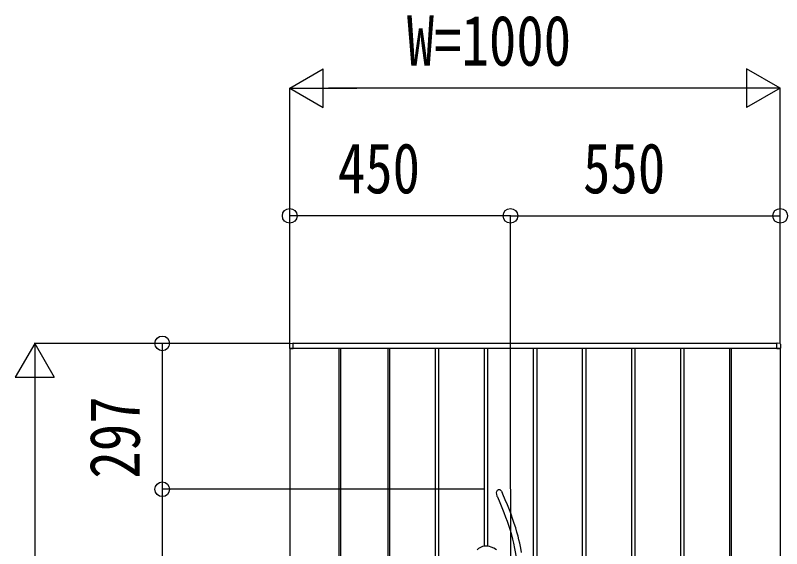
# Model space of a CAD drawing. Units: millimetres, scale not verified. Extents: x -14718 to 14718, y -10395 to 10395.
# Drawn here: x -9083 to -7520, y -6606 to -5519 of the extents above; entities that cross this region are included whole.
import ezdxf
from ezdxf.enums import TextEntityAlignment as Align

# ---------------------------------------------------------------- set-up
doc = ezdxf.new("R2010")
doc.units = ezdxf.units.MM
doc.header["$LTSCALE"] = 30
for name, color, linetype in [('0-3_YKK_13', 4, 'Continuous'), ('0-4_YKK_A1', 4, 'Continuous'), ('0-5_YKK_D', 6, 'Continuous')]:
    doc.layers.add(name, color=color, linetype=linetype)
doc.styles.add('ＭＳ ゴシック', font='')
doc.styles.get('ＭＳ ゴシック').set_extended_font_data('MS Gothic')

msp = doc.modelspace()

# ---------------------------------------------------------------- linework, layer by layer
at = {"layer": '0-3_YKK_13'}
msp.add_line((-8073.43, -6484.5), (-8073.43, -7484.5), dxfattribs=at)
for points in [[(-8100.11, -6499.77), (-8100.11, -6499.77), (-8100.13, -6499.74), (-8100.19, -6499.57), (-8100.55, -6498.63), (-8101.49, -6494.69), (-8101.56, -6491.83), (-8100.96, -6488.9), (-8100.39, -6487.61), (-8099.57, -6486.39), (-8098.7, -6485.55), (-8097.58, -6484.94), (-8096.8, -6484.78), (-8096, -6484.84), (-8095.36, -6485.04), (-8094.36, -6485.62), (-8093.04, -6486.89), (-8091.69, -6488.76), (-8090.47, -6490.88), (-8090.28, -6491.26)], [(-8100.11, -6499.77), (-8100.09, -6499.82), (-8095.12, -6511.34), (-8090.69, -6522.01), (-8086.76, -6531.93), (-8083.28, -6541.16), (-8080.19, -6549.78), (-8077.46, -6557.85), (-8074.22, -6568.15), (-8071.48, -6577.65), (-8069.18, -6586.46), (-8067.24, -6594.67), (-8064.98, -6605.52), (-8063.19, -6615.51), (-8061.75, -6624.77), (-8060.59, -6633.23)], [(-8050.96, -6613.44), (-8052.56, -6604.47), (-8054.55, -6594.59), (-8056.14, -6587.59), (-8057.98, -6580.11), (-8060.14, -6572.09), (-8062.66, -6563.46), (-8065.6, -6554.15), (-8069.03, -6544.05), (-8072.12, -6535.51), (-8075.59, -6526.35), (-8079.5, -6516.52), (-8083.9, -6505.94), (-8088.82, -6494.53), (-8090.29, -6491.26)], [(-8102.01, -6607.83), (-8107.05, -6604.65), (-8112.41, -6602.25), (-8116.14, -6601.16), (-8120.02, -6600.52), (-8124.06, -6600.41), (-8127.16, -6600.72), (-8130.26, -6601.37), (-8133.27, -6602.37), (-8136.14, -6603.73), (-8138.84, -6605.53), (-8141.28, -6607.82)]]:
    msp.add_lwpolyline(points, dxfattribs=at)
at = {"layer": '0-4_YKK_A1'}
for p, q in [((-8522.52, -6187.37), (-8516.96, -6187.03)), ((-7530.43, -6187.5), (-8516.43, -6187.5)), ((-8516.43, -6197.5), (-8516.43, -6187.5)), ((-7530.43, -6197.5), (-7530.43, -6187.5)), ((-7524.34, -6187.37), (-7529.9, -6187.03)), ((-8523.93, -6188.87), (-8523.93, -6197)), ((-8523.43, -6197.5), (-8523.43, -7777.5)), ((-7523.43, -6197.5), (-8523.43, -6197.5)), ((-8516.43, -6197.5), (-8523.43, -6197.5)), ((-8523.43, -6197.5), (-8516.73, -6197.5)), ((-8516.73, -6197.5), (-8516.73, -6197.5)), ((-8516.43, -6197.2), (-8516.43, -6187.53)), ((-8423.43, -6197.5), (-8423.43, -7777.5)), ((-8419.93, -6197.5), (-8419.93, -7777.5)), ((-8323.43, -6197.5), (-8323.43, -7777.5)), ((-8319.93, -6197.5), (-8319.93, -7777.5)), ((-8226.93, -6197.5), (-8226.93, -7777.5)), ((-8219.93, -6197.5), (-8219.93, -7777.5)), ((-8126.93, -6197.5), (-8126.93, -6600.7)), ((-8119.93, -6197.5), (-8119.93, -6600.54)), ((-8026.93, -6197.5), (-8026.93, -6921.53)), ((-8019.93, -6197.5), (-8019.93, -6917)), ((-7926.93, -6197.5), (-7926.93, -7777.5)), ((-7919.93, -6197.5), (-7919.93, -7777.5)), ((-7826.93, -6197.5), (-7826.93, -7777.5)), ((-7819.93, -6197.5), (-7819.93, -7777.5)), ((-7726.93, -6197.5), (-7726.93, -7777.5)), ((-7719.93, -6197.5), (-7719.93, -7777.5)), ((-7626.93, -6197.5), (-7626.93, -7777.5)), ((-7623.43, -6197.5), (-7623.43, -7777.5)), ((-7530.43, -6197.2), (-7530.43, -6187.53)), ((-7530.43, -6197.5), (-7523.43, -6197.5)), ((-7523.43, -6197.5), (-7530.13, -6197.5)), ((-7530.13, -6197.5), (-7530.13, -6197.5)), ((-7523.43, -6197.5), (-7523.43, -7777.5)), ((-7522.93, -6188.87), (-7522.93, -6197))]:
    msp.add_line(p, q, dxfattribs=at)
for centre, radius, start, end in [((-8522.43, -6188.87), 1.5, 93.5, 180), ((-8516.93, -6187.53), 0.5, 0, 93.5), ((-7529.93, -6187.53), 0.5, 86.5, 180), ((-7524.43, -6188.87), 1.5, 0, 86.5), ((-8523.43, -6197), 0.5, 180, 270), ((-8516.73, -6197.2), 0.3, 270, 0), ((-7530.13, -6197.2), 0.3, 180, 270), ((-7523.43, -6197), 0.5, 270, 0)]:
    msp.add_arc(centre, radius, start, end, dxfattribs=at)
at = {"layer": '0-5_YKK_D'}
for p, q in [((-8523.43, -5667.5), (-8455.02, -5628)), ((-8455.02, -5707), (-8455.02, -5628)), ((-7523.43, -5667.5), (-7591.85, -5628)), ((-7591.85, -5628), (-7591.85, -5707)), ((-8523.43, -6185.5), (-8523.43, -5666.5)), ((-8523.43, -5667.5), (-8455.02, -5707)), ((-8523.43, -5667.5), (-8386.6, -5667.5)), ((-7602.43, -5667.5), (-8444.43, -5667.5)), ((-7523.43, -5667.5), (-7660.27, -5667.5)), ((-7523.43, -5667.5), (-7591.85, -5707)), ((-7523.43, -6185.5), (-7523.43, -5666.5)), ((-8523.43, -6186.5), (-8523.43, -5926.5)), ((-8073.43, -5927.5), (-8523.43, -5927.5)), ((-8073.43, -6483.5), (-8073.43, -5926.5)), ((-8073.43, -6483.5), (-8073.43, -5926.5)), ((-8073.43, -5927.5), (-7523.43, -5927.5)), ((-7523.43, -6186.5), (-7523.43, -5926.5)), ((-9043.43, -6187.5), (-9082.93, -6255.92)), ((-8525.43, -6187.5), (-9044.43, -6187.5)), ((-9043.43, -6187.5), (-9003.93, -6255.92)), ((-9043.43, -6187.5), (-9043.43, -6324.33)), ((-8524.43, -6187.5), (-8784.43, -6187.5)), ((-8783.43, -6187.5), (-8783.43, -6484.5)), ((-9082.93, -6255.92), (-9003.93, -6255.92)), ((-9043.43, -6266.5), (-9043.43, -7708.5)), ((-8127.93, -6484.5), (-8784.43, -6484.5)), ((-8127.93, -6484.5), (-8784.43, -6484.5)), ((-8783.43, -6484.5), (-8783.43, -7484.5))]:
    msp.add_line(p, q, dxfattribs=at)
for centre in [(-8523.43, -5927.5), (-8073.43, -5927.5), (-8073.43, -5927.5), (-7523.43, -5927.5), (-8783.43, -6187.5), (-8783.43, -6484.5), (-8783.43, -6484.5)]:
    msp.add_circle(centre, 15, dxfattribs=at)

# ---------------------------------------------------------------- texts
at = {"layer": '0-5_YKK_D', "style": 'ＭＳ ゴシック', "width": 0.8}
for s, p in [('W=1000', (-8284.77, -5652.5)), ('450', (-8425.37, -5912.5)), ('550', (-7925.37, -5912.5))]:
    msp.add_text(s, height=102.6, dxfattribs=at).set_placement(p, align=Align.BOTTOM_LEFT)
msp.add_text('297', height=102.6, rotation=90, dxfattribs=at).set_placement((-8798.43, -6462.93), align=Align.BOTTOM_LEFT)

doc.saveas('drawing.dxf')
